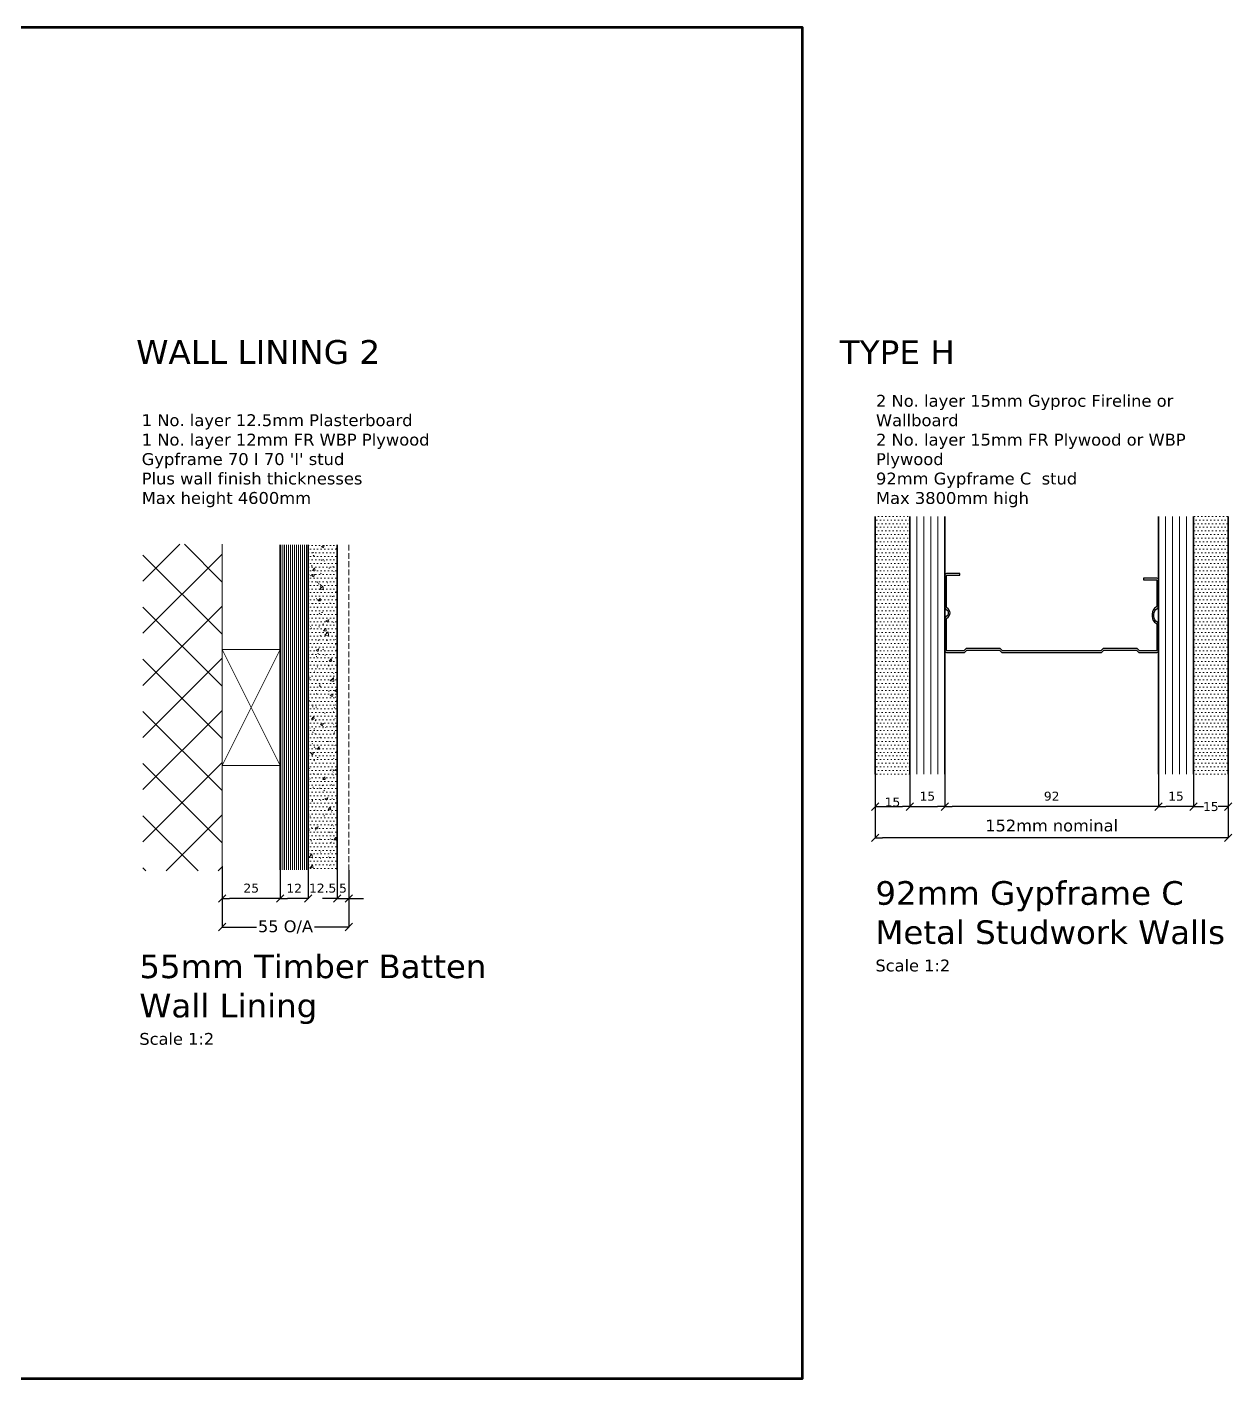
# Model space of a CAD drawing. Header units: millimetres. Extents: x -159872 to 386485, y -250577 to 158966.
# Drawn here: x -107662 to -107144, y 16843 to 17425 of the extents above; entities that cross this region are included whole.
import ezdxf

# ---------------------------------------------------------------- set-up
doc = ezdxf.new("R2010")
doc.units = ezdxf.units.MM
doc.header["$PDMODE"] = 1
doc.header["$PDSIZE"] = -2
doc.linetypes.add('VW-02 Medium Dashed', pattern=[3.527298, 2.469236, -1.058062])
doc.layers.get('0').update_dxf_attribs({"lineweight": 25})
for name, color, linetype, lineweight in [('LDS-details', 4, 'Continuous', 25), ('LDS-dimensions-1-2', 251, 'Continuous', 9), ('LDS-finishes-wall', 252, 'Continuous', 9), ('LDS-hatch_Hatch', 7, 'Continuous', 5), ('LDS-joinery general', 3, 'Continuous', 18), ('LDS-struct-new-walls', 6, 'Continuous', 35), ('LDS-text-1-2', 7, 'Continuous', 9)]:
    doc.layers.add(name, color=color, linetype=linetype, lineweight=lineweight)
doc.styles.add('Verdana', font='Verdana.ttf')
doc.dimstyles.new('keane-1-2', dxfattribs={"dimtxt": 2.541058, "dimasz": 3.181201, "dimexe": 0.05, "dimexo": 0.05, "dimgap": 0.05, "dimtad": 1, "dimtih": 1, "dimtoh": 1, "dimdec": 0, "dimdsep": 46, "dimtxsty": 'Verdana', "dimblk": 'VW_SLASH-3', "dimblk1": 'VW_SLASH-3', "dimblk2": 'VW_SLASH-3', "dimcen": 0, "dimazin": 0, "dimtfac": 1, "dimtdec": 0, "dimtix": 1, "dimtofl": 0, "dimtmove": 0, "dimatfit": 0, "dimldrblk": 'VW_SLASH-3', "dimfxl": 1, "dimfrac": 2, "dimtolj": 1, "dimarcsym": 0})
pattern_1 = [(180, (122858.9752, -93076.1713), (-0.78125, 1.5625), [0.01, -1.5525])]

# ---------------------------------------------------------------- blocks, each defined once
blk = doc.blocks.new('VW_SLASH-3')
at = {"color": 0, "linetype": 'ByBlock', "lineweight": -2, "transparency": 16777216}
blk.add_line((0, 0), (-1, 0), dxfattribs=at)
at = {"color": 0, "linetype": 'Continuous', "lineweight": 5, "transparency": 16777216, "flags": 128}
blk.add_lwpolyline([(0.5, 0.5), (-0.5, -0.5)], dxfattribs=at)
blk = doc.blocks.new('*D31')
at = {"layer": 'Defpoints', "color": 0}
for p in [(-107267.23, 17103.5), (-107175.23, 17103.5), (-107267.23, 17089.52)]:
    blk.add_point(p, dxfattribs=at)
at = {"layer": 'LDS-dimensions-1-2', "color": 0, "lineweight": -2}
for p, q in [((-107267.23, 17103.45), (-107267.23, 17089.47)), ((-107175.23, 17103.45), (-107175.23, 17089.47)), ((-107178.41, 17089.52), (-107264.04, 17089.52))]:
    blk.add_line(p, q, dxfattribs=at)
at = {"layer": 'LDS-dimensions-1-2', "color": 0, "lineweight": -2, "xscale": 3.181201171875, "yscale": 3.181201171875, "zscale": 3.181201171875, "rotation": 180}
blk.add_blockref('VW_SLASH-3', (-107267.23, 17089.52), dxfattribs=at)
at = {"layer": 'LDS-dimensions-1-2', "color": 0, "lineweight": -2, "xscale": 3.181201171875, "yscale": 3.181201171875, "zscale": 3.181201171875}
blk.add_blockref('VW_SLASH-3', (-107175.23, 17089.52), dxfattribs=at)
at = {"layer": 'LDS-dimensions-1-2', "color": 0, "insert": (-107221.23, 17094.01), "char_height": 3.838, "attachment_point": 5, "style": 'Verdana'}
blk.add_mtext('\\A1;92', dxfattribs=at)
blk = doc.blocks.new('*D32')
at = {"layer": 'Defpoints', "color": 0}
for p in [(-107297.23, 17101), (-107145.23, 17103.5), (-107297.23, 17076.13)]:
    blk.add_point(p, dxfattribs=at)
at = {"layer": 'LDS-dimensions-1-2', "color": 0, "lineweight": -2}
for p, q in [((-107297.23, 17100.95), (-107297.23, 17076.08)), ((-107145.23, 17103.45), (-107145.23, 17076.08)), ((-107148.41, 17076.13), (-107294.04, 17076.13))]:
    blk.add_line(p, q, dxfattribs=at)
at = {"layer": 'LDS-dimensions-1-2', "color": 0, "lineweight": -2, "xscale": 3.181201171875, "yscale": 3.181201171875, "zscale": 3.181201171875, "rotation": 180}
blk.add_blockref('VW_SLASH-3', (-107297.23, 17076.13), dxfattribs=at)
at = {"layer": 'LDS-dimensions-1-2', "color": 0, "lineweight": -2, "xscale": 3.181201171875, "yscale": 3.181201171875, "zscale": 3.181201171875}
blk.add_blockref('VW_SLASH-3', (-107145.23, 17076.13), dxfattribs=at)
at = {"layer": 'LDS-dimensions-1-2', "color": 0, "insert": (-107221.23, 17081.34), "char_height": 5.0821, "attachment_point": 5, "style": 'Verdana'}
blk.add_mtext('\\A1;152mm nominal', dxfattribs=at)
blk = doc.blocks.new('*D33')
at = {"layer": 'Defpoints', "color": 0}
for p in [(-107282.23, 17103.5), (-107267.23, 17103.5), (-107267.23, 17089.52)]:
    blk.add_point(p, dxfattribs=at)
at = {"layer": 'LDS-dimensions-1-2', "color": 0, "lineweight": -2}
for p, q in [((-107282.23, 17103.45), (-107282.23, 17089.47)), ((-107267.23, 17103.45), (-107267.23, 17089.47)), ((-107279.04, 17089.52), (-107270.41, 17089.52))]:
    blk.add_line(p, q, dxfattribs=at)
at = {"layer": 'LDS-dimensions-1-2', "color": 0, "lineweight": -2, "xscale": 3.181201171875, "yscale": 3.181201171875, "zscale": 3.181201171875, "rotation": 180}
blk.add_blockref('VW_SLASH-3', (-107282.23, 17089.52), dxfattribs=at)
at = {"layer": 'LDS-dimensions-1-2', "color": 0, "lineweight": -2, "xscale": 3.181201171875, "yscale": 3.181201171875, "zscale": 3.181201171875}
blk.add_blockref('VW_SLASH-3', (-107267.23, 17089.52), dxfattribs=at)
at = {"layer": 'LDS-dimensions-1-2', "color": 0, "insert": (-107274.73, 17093.98), "char_height": 3.838, "attachment_point": 5, "style": 'Verdana'}
blk.add_mtext('\\A1;15', dxfattribs=at)
blk = doc.blocks.new('*D34')
at = {"layer": 'Defpoints', "color": 0}
for p in [(-107297.23, 17103.5), (-107282.23, 17103.5), (-107282.23, 17089.52)]:
    blk.add_point(p, dxfattribs=at)
at = {"layer": 'LDS-dimensions-1-2', "color": 0, "lineweight": -2}
for p, q in [((-107297.23, 17103.45), (-107297.23, 17089.47)), ((-107282.23, 17103.45), (-107282.23, 17089.47)), ((-107294.04, 17089.52), (-107285.41, 17089.52))]:
    blk.add_line(p, q, dxfattribs=at)
at = {"layer": 'LDS-dimensions-1-2', "color": 0, "lineweight": -2, "xscale": 3.181201171875, "yscale": 3.181201171875, "zscale": 3.181201171875, "rotation": 180}
blk.add_blockref('VW_SLASH-3', (-107297.23, 17089.52), dxfattribs=at)
at = {"layer": 'LDS-dimensions-1-2', "color": 0, "lineweight": -2, "xscale": 3.181201171875, "yscale": 3.181201171875, "zscale": 3.181201171875}
blk.add_blockref('VW_SLASH-3', (-107282.23, 17089.52), dxfattribs=at)
at = {"layer": 'LDS-dimensions-1-2', "color": 0, "insert": (-107289.73, 17091.48), "char_height": 3.838, "attachment_point": 5, "style": 'Verdana'}
blk.add_mtext('\\A1;15', dxfattribs=at)
blk = doc.blocks.new('*D35')
at = {"layer": 'Defpoints', "color": 0}
for p in [(-107175.23, 17103.5), (-107160.23, 17103.5), (-107175.23, 17089.52)]:
    blk.add_point(p, dxfattribs=at)
at = {"layer": 'LDS-dimensions-1-2', "color": 0, "lineweight": -2}
for p, q in [((-107175.23, 17103.45), (-107175.23, 17089.47)), ((-107160.23, 17103.45), (-107160.23, 17089.47)), ((-107163.41, 17089.52), (-107172.04, 17089.52))]:
    blk.add_line(p, q, dxfattribs=at)
at = {"layer": 'LDS-dimensions-1-2', "color": 0, "lineweight": -2, "xscale": 3.181201171875, "yscale": 3.181201171875, "zscale": 3.181201171875, "rotation": 180}
blk.add_blockref('VW_SLASH-3', (-107175.23, 17089.52), dxfattribs=at)
at = {"layer": 'LDS-dimensions-1-2', "color": 0, "lineweight": -2, "xscale": 3.181201171875, "yscale": 3.181201171875, "zscale": 3.181201171875}
blk.add_blockref('VW_SLASH-3', (-107160.23, 17089.52), dxfattribs=at)
at = {"layer": 'LDS-dimensions-1-2', "color": 0, "insert": (-107167.73, 17093.98), "char_height": 3.838, "attachment_point": 5, "style": 'Verdana'}
blk.add_mtext('\\A1;15', dxfattribs=at)
blk = doc.blocks.new('*D36')
at = {"layer": 'Defpoints', "color": 0}
for p in [(-107160.23, 17103.5), (-107145.23, 17103.5), (-107160.23, 17089.52)]:
    blk.add_point(p, dxfattribs=at)
at = {"layer": 'LDS-dimensions-1-2', "color": 0, "lineweight": -2}
for p, q in [((-107160.23, 17103.45), (-107160.23, 17089.47)), ((-107145.23, 17103.45), (-107145.23, 17089.47)), ((-107157.04, 17089.52), (-107155.93, 17089.52)), ((-107148.41, 17089.52), (-107149.52, 17089.52))]:
    blk.add_line(p, q, dxfattribs=at)
at = {"layer": 'LDS-dimensions-1-2', "color": 0, "lineweight": -2, "xscale": 3.181201171875, "yscale": 3.181201171875, "zscale": 3.181201171875, "rotation": 180}
blk.add_blockref('VW_SLASH-3', (-107160.23, 17089.52), dxfattribs=at)
at = {"layer": 'LDS-dimensions-1-2', "color": 0, "lineweight": -2, "xscale": 3.181201171875, "yscale": 3.181201171875, "zscale": 3.181201171875}
blk.add_blockref('VW_SLASH-3', (-107145.23, 17089.52), dxfattribs=at)
at = {"layer": 'LDS-dimensions-1-2', "color": 0, "insert": (-107152.73, 17089.52), "char_height": 3.838, "attachment_point": 5, "style": 'Verdana'}
blk.add_mtext('\\A1;15', dxfattribs=at)
blk = doc.blocks.new('*D318')
at = {"layer": 'Defpoints', "color": 0}
for p in [(-107578.21, 17063.91), (-107553.21, 17062.28), (-107578.21, 17049.93)]:
    blk.add_point(p, dxfattribs=at)
at = {"layer": 'LDS-dimensions-1-2', "color": 0, "lineweight": -2}
for p, q in [((-107578.21, 17063.86), (-107578.21, 17049.88)), ((-107553.21, 17062.23), (-107553.21, 17049.88)), ((-107556.39, 17049.93), (-107575.03, 17049.93))]:
    blk.add_line(p, q, dxfattribs=at)
at = {"layer": 'LDS-dimensions-1-2', "color": 0, "lineweight": -2, "xscale": 3.181201171875, "yscale": 3.181201171875, "zscale": 3.181201171875, "rotation": 180}
blk.add_blockref('VW_SLASH-3', (-107578.21, 17049.93), dxfattribs=at)
at = {"layer": 'LDS-dimensions-1-2', "color": 0, "lineweight": -2, "xscale": 3.181201171875, "yscale": 3.181201171875, "zscale": 3.181201171875}
blk.add_blockref('VW_SLASH-3', (-107553.21, 17049.93), dxfattribs=at)
at = {"layer": 'LDS-dimensions-1-2', "color": 0, "insert": (-107565.71, 17054.42), "char_height": 3.838, "attachment_point": 5, "style": 'Verdana'}
blk.add_mtext('\\A1;25', dxfattribs=at)
blk = doc.blocks.new('*D319')
at = {"layer": 'Defpoints', "color": 0}
for p in [(-107578.21, 17061.85), (-107523.71, 17062.28), (-107578.21, 17037.7)]:
    blk.add_point(p, dxfattribs=at)
at = {"layer": 'LDS-dimensions-1-2', "color": 0, "lineweight": -2}
for p, q in [((-107578.21, 17061.8), (-107578.21, 17037.65)), ((-107523.71, 17062.23), (-107523.71, 17037.65)), ((-107575.03, 17037.7), (-107563.4, 17037.7)), ((-107526.89, 17037.7), (-107538.53, 17037.7))]:
    blk.add_line(p, q, dxfattribs=at)
at = {"layer": 'LDS-dimensions-1-2', "color": 0, "lineweight": -2, "xscale": 3.181201171875, "yscale": 3.181201171875, "zscale": 3.181201171875, "rotation": 180}
blk.add_blockref('VW_SLASH-3', (-107578.21, 17037.7), dxfattribs=at)
at = {"layer": 'LDS-dimensions-1-2', "color": 0, "lineweight": -2, "xscale": 3.181201171875, "yscale": 3.181201171875, "zscale": 3.181201171875}
blk.add_blockref('VW_SLASH-3', (-107523.71, 17037.7), dxfattribs=at)
at = {"layer": 'LDS-dimensions-1-2', "color": 0, "insert": (-107550.96, 17037.7), "char_height": 5.082, "attachment_point": 5, "style": 'Verdana'}
blk.add_mtext('\\A1;55 O/A', dxfattribs=at)
blk = doc.blocks.new('*D320')
at = {"layer": 'Defpoints', "color": 0}
for p in [(-107553.21, 17063.91), (-107541.21, 17063.91), (-107553.21, 17049.93)]:
    blk.add_point(p, dxfattribs=at)
at = {"layer": 'LDS-dimensions-1-2', "color": 0, "lineweight": -2}
for p, q in [((-107553.21, 17063.86), (-107553.21, 17049.88)), ((-107541.21, 17063.86), (-107541.21, 17049.88)), ((-107544.39, 17049.93), (-107550.03, 17049.93))]:
    blk.add_line(p, q, dxfattribs=at)
at = {"layer": 'LDS-dimensions-1-2', "color": 0, "lineweight": -2, "xscale": 3.181201171875, "yscale": 3.181201171875, "zscale": 3.181201171875, "rotation": 180}
blk.add_blockref('VW_SLASH-3', (-107553.21, 17049.93), dxfattribs=at)
at = {"layer": 'LDS-dimensions-1-2', "color": 0, "lineweight": -2, "xscale": 3.181201171875, "yscale": 3.181201171875, "zscale": 3.181201171875}
blk.add_blockref('VW_SLASH-3', (-107541.21, 17049.93), dxfattribs=at)
at = {"layer": 'LDS-dimensions-1-2', "color": 0, "insert": (-107547.21, 17054.38), "char_height": 3.838, "attachment_point": 5, "style": 'Verdana'}
blk.add_mtext('\\A1;12', dxfattribs=at)
blk = doc.blocks.new('*D321')
at = {"layer": 'Defpoints', "color": 0}
for p in [(-107541.21, 17063.91), (-107528.71, 17063.91), (-107541.21, 17049.93)]:
    blk.add_point(p, dxfattribs=at)
at = {"layer": 'LDS-dimensions-1-2', "color": 0, "lineweight": -2}
for p, q in [((-107541.21, 17063.86), (-107541.21, 17049.88)), ((-107528.71, 17063.86), (-107528.71, 17049.88)), ((-107544.39, 17049.93), (-107547.58, 17049.93)), ((-107525.53, 17049.93), (-107522.35, 17049.93))]:
    blk.add_line(p, q, dxfattribs=at)
at = {"layer": 'LDS-dimensions-1-2', "color": 0, "lineweight": -2, "xscale": 3.181201171875, "yscale": 3.181201171875, "zscale": 3.181201171875}
blk.add_blockref('VW_SLASH-3', (-107541.21, 17049.93), dxfattribs=at)
at = {"layer": 'LDS-dimensions-1-2', "color": 0, "lineweight": -2, "xscale": 3.181201171875, "yscale": 3.181201171875, "zscale": 3.181201171875, "rotation": 180}
blk.add_blockref('VW_SLASH-3', (-107528.71, 17049.93), dxfattribs=at)
at = {"layer": 'LDS-dimensions-1-2', "color": 0, "insert": (-107534.96, 17054.42), "char_height": 3.838, "attachment_point": 5, "style": 'Verdana'}
blk.add_mtext('\\A1;12.5', dxfattribs=at)
blk = doc.blocks.new('Group-120')
at = {"layer": 'LDS-joinery general', "color": 8, "lineweight": 9}
for p, q in [((-168251.73, 53614.69), (-168226.73, 53564.69)), ((-168251.73, 53564.69), (-168226.73, 53614.69))]:
    blk.add_line(p, q, dxfattribs=at)
at = {"layer": 'LDS-joinery general', "flags": 128}
blk.add_lwpolyline([(-168226.73, 53564.69), (-168226.73, 53614.69), (-168251.73, 53614.69), (-168251.73, 53564.69)], close=True, dxfattribs=at)
blk = doc.blocks.new('*D324')
at = {"layer": 'Defpoints', "color": 0}
for p in [(-107528.71, 17063.91), (-107523.71, 17062.28), (-107523.71, 17049.93)]:
    blk.add_point(p, dxfattribs=at)
at = {"layer": 'LDS-dimensions-1-2', "color": 0, "lineweight": -2}
for p, q in [((-107528.71, 17063.86), (-107528.71, 17049.88)), ((-107523.71, 17062.23), (-107523.71, 17049.88)), ((-107531.89, 17049.93), (-107535.08, 17049.93)), ((-107520.53, 17049.93), (-107517.35, 17049.93))]:
    blk.add_line(p, q, dxfattribs=at)
at = {"layer": 'LDS-dimensions-1-2', "color": 0, "lineweight": -2, "xscale": 3.181201171875, "yscale": 3.181201171875, "zscale": 3.181201171875}
blk.add_blockref('VW_SLASH-3', (-107528.71, 17049.93), dxfattribs=at)
at = {"layer": 'LDS-dimensions-1-2', "color": 0, "lineweight": -2, "xscale": 3.181201171875, "yscale": 3.181201171875, "zscale": 3.181201171875, "rotation": 180}
blk.add_blockref('VW_SLASH-3', (-107523.71, 17049.93), dxfattribs=at)
at = {"layer": 'LDS-dimensions-1-2', "color": 0, "insert": (-107526.21, 17054.38), "char_height": 3.838, "attachment_point": 5, "style": 'Verdana'}
blk.add_mtext('\\A1;5', dxfattribs=at)

msp = doc.modelspace()

# ---------------------------------------------------------------- hatches: boundary and pattern name
at = {"layer": 'LDS-hatch_Hatch', "linetype": 'Continuous', "lineweight": 9}
h = msp.add_hatch(dxfattribs=at)
h.set_pattern_fill('DOTS', color=253, style=0, pattern_type=2)
h.set_pattern_definition(pattern_1)
h.paths.add_polyline_path([(-107282.22585, 17214.48495), (-107297.22585, 17214.48495), (-107297.22585, 17103.50152), (-107282.22585, 17103.50152)])
h = msp.add_hatch(dxfattribs=at)
h.set_pattern_fill('DOTS', color=253, style=0, pattern_type=2)
h.set_pattern_definition(pattern_1)
h.paths.add_polyline_path([(-107160.22585, 17214.48495), (-107145.22585, 17214.48495), (-107145.22585, 17103.50152), (-107160.22585, 17103.50152)])
h = msp.add_hatch(dxfattribs=at)
h.set_pattern_fill('ANSI37', color=253, scale=0.1, style=0, pattern_type=2)
h.set_pattern_definition([(45, (-109862.99, 21469.079), (-11.22532, 11.22532), []), (135, (-109862.99, 21469.079), (-11.22532, -11.22532), [])])
h.paths.add_polyline_path([(-107612.28865, 17202.49488), (-107578.21268, 17202.49488), (-107578.21268, 17061.85033), (-107612.28865, 17061.85033)])
at = {"layer": 'LDS-hatch_Hatch', "linetype": 'Continuous', "lineweight": 5}
h = msp.add_hatch(dxfattribs=at)
h.set_pattern_fill('Sht Metal Corrugated Vert HF', style=0, pattern_type=2)
h.set_pattern_definition([(90, (60673.5132, -36457.5152), (-0.850011, 0), [])])
h.paths.add_polyline_path([(-107553.21268, 17202.19244), (-107541.21268, 17202.19244), (-107541.21268, 17062.27806), (-107553.21268, 17062.27806)])
h = msp.add_hatch(dxfattribs=at)
h.set_pattern_fill('03_   concrete', color=251, style=0, pattern_type=2)
h.set_pattern_definition([(50, (60673.513, -36457.515), (12.3999044, -1.08485107), [1.2965906, -14.2624969]), (-5, (60673.513, -36457.515), (-2.3987157, 13.0038036), [1.0372725, -11.4099975]), (100.4514, (60674.547, -36457.606), (10.0011979, 11.9189446), [1.1019324, -12.1212572]), (46.1842, (60673.513, -36454.058), (18.4503298, -2.861472), [1.944886, -21.3937453]), (96.6356, (60675.05, -36454.296), (16.158332, 16.840428), [1.6528987, -18.1818829]), (-8.8158, (60673.513, -36454.058), (16.1583189, 16.8404406), [1.5559087, -17.1149963]), (21, (60675.242, -36454.922), (10.3192545, -6.96042505), [1.2965906, -14.2624969]), (-34, (60675.242, -36454.922), (4.206405, 12.5363033), [1.0372725, -11.4099975]), (71.4514, (60676.102, -36455.502), (14.5256638, 5.5758669), [1.1019324, -12.1212572]), (37.5, (60673.5132, -36457.515), (0.21021806, 5.75502733), [0.17287875, -34.1349092]), (37.5, (60682.593, -36450.548), (0.21021806, 5.75502733), [0.17287875, -34.1349092]), (37.5, (60682.73, -36450.443), (0.21021806, 5.75502733), [0.17287875, -34.1349092]), (37.5, (60692.0564, -36443.2865), (0.21021806, 5.75502733), [0.17287875, -34.1349092]), (37.5, (60692.1936, -36443.1813), (0.21021806, 5.75502733), [0.17287875, -34.1349092]), (7.5, (60673.513, -36457.515), (4.54791328, 6.81854037), [0.17287875, -21.8086543]), (7.5, (60680.232, -36456.6307), (4.54791328, 6.81854037), [0.17287875, -21.8086543]), (7.5, (60680.4035, -36456.608), (4.54791328, 6.81854037), [0.17287875, -21.8086543]), (7.5, (60691.493, -36455.148), (4.54791328, 6.81854037), [0.17287875, -21.8086543]), (7.5, (60691.6645, -36455.1256), (4.54791328, 6.81854037), [0.17287875, -21.8086543]), (-32.5, (60669.658, -36457.515), (9.22865555, -0.3899258), [0.17287875, -35.5265831]), (-32.5, (60673.449, -36459.9303), (9.22865555, -0.3899258), [0.17287875, -35.5265831]), (-32.5, (60673.5948, -36460.023), (9.22865555, -0.3899258), [0.17287875, -35.5265831]), (-32.5, (60685.1133, -36467.3613), (9.22865555, -0.3899258), [0.17287875, -35.5265831]), (-32.5, (60685.259, -36467.454), (9.22865555, -0.3899258), [0.17287875, -35.5265831]), (-42.5, (60667.929, -36457.515), (10.0820496, 1.73060242), [0.1728787, -27.107388]), (-42.5, (60672.199, -36461.428), (10.0820496, 1.73060242), [0.1728787, -27.107388]), (-42.5, (60672.327, -36461.545), (10.0820496, 1.73060242), [0.1728787, -27.107388]), (-42.5, (60679.0565, -36467.7114), (10.0820496, 1.73060242), [0.1728787, -27.107388]), (-42.5, (60679.184, -36467.828), (10.0820496, 1.73060242), [0.1728787, -27.107388])])
h.paths.add_polyline_path([(-107528.71268, 17202.19244), (-107541.21268, 17202.19244), (-107541.21268, 17062.27806), (-107528.71268, 17062.27806)])
at = {"layer": 'LDS-hatch_Hatch', "linetype": 'Continuous', "lineweight": 9}
h = msp.add_hatch(dxfattribs=at)
h.set_pattern_fill('DOTS', color=253, style=0, pattern_type=2)
h.set_pattern_definition(pattern_1)
h.paths.add_polyline_path([(-107541.21268, 17202.19244), (-107528.71268, 17202.19244), (-107528.71268, 17062.27806), (-107541.21268, 17062.27806)])

# ---------------------------------------------------------------- linework, layer by layer
at = {"layer": 'LDS-details', "color": 1, "linetype": 'Continuous', "lineweight": 70, "transparency": 33554687, "flags": 128}
msp.add_lwpolyline([(-109263.01925, 17425.13827), (-107328.56283, 17425.13827), (-107328.56283, 16843.13827), (-109263.01925, 16843.13827)], close=True, dxfattribs=at)
at = {"layer": 'LDS-details', "flags": 128}
msp.add_lwpolyline([(-107266.27246, 17175.10789, -0.270565627), (-107266.47585, 17175.45624), (-107266.47585, 17188.93719, -0.414213562), (-107266.27585, 17189.13719), (-107260.72585, 17189.13719), (-107260.72585, 17189.88719), (-107266.47585, 17189.88719, 0.414213562), (-107267.22585, 17189.13719), (-107267.22585, 17175.45624, 0.270565627), (-107266.6411, 17174.45475, -0.583874208), (-107266.6411, 17171.31964, 0.270565627), (-107267.22585, 17170.31814), (-107267.22585, 17156.63719, 0.414213562), (-107266.47585, 17155.88719), (-107258.72585, 17155.88719), (-107257.72585, 17156.88719), (-107243.72585, 17156.88719), (-107242.72585, 17155.88719), (-107199.72585, 17155.88719), (-107198.72585, 17156.88719), (-107184.72585, 17156.88719), (-107183.72585, 17155.88719), (-107175.97585, 17155.88719, 0.414213562), (-107175.22585, 17156.63719), (-107175.22585, 17167.95208, 0.269904288), (-107175.80812, 17168.95217, -0.269904288), (-107177.22585, 17171.38719), (-107177.22585, 17172.38719, -0.269904288), (-107175.80812, 17174.82221, 0.269904288), (-107175.22585, 17175.8223), (-107175.22585, 17187.13719, 0.414213562), (-107175.97585, 17187.88719), (-107181.72585, 17187.88719), (-107181.72585, 17187.13719), (-107176.17585, 17187.13719, -0.414213562), (-107175.97585, 17186.93719), (-107175.97585, 17175.8223, -0.269904288), (-107176.17838, 17175.47444, 0.269904288), (-107177.97585, 17172.38719), (-107177.97585, 17171.38719, 0.269904288), (-107176.17838, 17168.29994, -0.269904288), (-107175.97585, 17167.95208), (-107175.97585, 17156.83719, -0.414213562), (-107176.17585, 17156.63719), (-107183.41519, 17156.63719), (-107184.41519, 17157.63719), (-107199.03651, 17157.63719), (-107200.03651, 17156.63719), (-107242.41519, 17156.63719), (-107243.41519, 17157.63719), (-107258.03651, 17157.63719), (-107259.03651, 17156.63719), (-107266.27585, 17156.63719, -0.414213562), (-107266.47585, 17156.83719), (-107266.47585, 17170.31814, -0.270565627), (-107266.27246, 17170.66649, 0.583874208), (-107266.27246, 17175.10789)], format="xyb", dxfattribs=at)
at = {"layer": 'LDS-finishes-wall', "linetype": 'VW-02 Medium Dashed', "lineweight": 18}
msp.add_line((-107523.71268, 17202.19244), (-107523.71268, 17062.27806), dxfattribs=at)
at = {"layer": 'LDS-struct-new-walls'}
for p, q in [((-107297.22585, 17103.50152), (-107297.22585, 17214.48495)), ((-107282.22585, 17103.50152), (-107282.22585, 17214.48495)), ((-107267.22585, 17103.50152), (-107267.22585, 17214.48495)), ((-107175.22585, 17103.50152), (-107175.22585, 17214.48495)), ((-107160.22585, 17103.50152), (-107160.22585, 17214.48495)), ((-107145.22585, 17103.50152), (-107145.22585, 17214.48495)), ((-107553.21268, 17062.27806), (-107553.21268, 17202.19244)), ((-107553.21268, 17062.27806), (-107553.21268, 17202.19244)), ((-107541.21268, 17062.27806), (-107541.21268, 17202.19244)), ((-107528.71268, 17062.27806), (-107528.71268, 17202.19244))]:
    msp.add_line(p, q, dxfattribs=at)
at = {"layer": 'LDS-struct-new-walls', "color": 9, "lineweight": 9}
for p, q in [((-107279.22585, 17103.50152), (-107279.22585, 17214.48495)), ((-107276.22585, 17103.50152), (-107276.22585, 17214.48495)), ((-107273.22585, 17103.50152), (-107273.22585, 17214.48495)), ((-107270.22585, 17103.50152), (-107270.22585, 17214.48495)), ((-107172.22585, 17103.50152), (-107172.22585, 17214.48495)), ((-107169.22585, 17103.50152), (-107169.22585, 17214.48495)), ((-107166.22585, 17103.50152), (-107166.22585, 17214.48495)), ((-107163.22585, 17103.50152), (-107163.22585, 17214.48495))]:
    msp.add_line(p, q, dxfattribs=at)
at = {"layer": 'LDS-struct-new-walls', "color": 8, "lineweight": 9}
msp.add_line((-107578.21268, 17061.85033), (-107578.21268, 17202.49488), dxfattribs=at)
msp.add_line((-107578.21268, 17061.85033), (-107578.21268, 17202.49488), dxfattribs=at)
at = {"layer": 'LDS-struct-new-walls', "color": 5, "lineweight": 18}
msp.add_line((-107553.21268, 17172.20907), (-107553.21268, 17083.6), dxfattribs=at)

# ---------------------------------------------------------------- block references
at = {"layer": 'LDS-struct-new-walls', "color": 7}
msp.add_blockref('Group-120', (60673.51323, -36457.51522), dxfattribs=at)

# ---------------------------------------------------------------- texts
at = {"layer": 'LDS-text-1-2', "color": 7, "insert": (-107615.20926, 17285.15835), "char_height": 10.2342303, "attachment_point": 4, "line_spacing_factor": 0.490519, "style": 'Verdana'}
msp.add_mtext('WALL LINING 2', dxfattribs=at)
at = {"layer": 'LDS-text-1-2', "color": 7, "attachment_point": 4, "style": 'Verdana'}
for s, insert, char_height, width, line_spacing_factor in [('TYPE H', (-107312.40262, 17285.15835), 10.23423, 80, 0.490519), ('2 No. layer 15mm Gyproc Fireline or Wallboard\\P2 No. layer 15mm FR Plywood or WBP Plywood\\P92mm Gypframe C  stud\\PMax 3800mm high', (-107296.83598, 17242.58482), 5.1171152, 146.2930235, 0.981037), ("1 No. layer 12.5mm Plasterboard\\P1 No. layer 12mm FR WBP Plywood\\PGypframe 70 I 70 'I' stud\\PPlus wall finish thicknesses\\PMax height 4600mm", (-107612.83805, 17238.41815), 5.1171152, 203.2666822, 0.981037), ('{\\H2x;92mm Gypframe C\\PMetal Studwork Walls\\P}Scale 1:2', (-107297.07473, 17037.96933), 5.0821168, 151.309482, 0.996734), ('{\\H2x;55mm Timber Batten Wall Lining\\P}Scale 1:2', (-107613.84452, 17006.38185), 5.0821168, 151.309482, 0.996734)]:
    msp.add_mtext(s, dxfattribs=dict(at, insert=insert, char_height=char_height, width=width, line_spacing_factor=line_spacing_factor))

# ---------------------------------------------------------------- dimensions: what is measured, and where the dimension line sits
at = {"layer": 'LDS-dimensions-1-2', "color": 251}
for base, p1, p2, text, override, picture, middle in [((-107297.22585, 17076.13285), (-107145.22585, 17103.50152), (-107297.22585, 17101.00152), '152mm nominal', {"dimtxt": 5.082117, "dimgap": 2.5, "dimtih": 0, "dimtoh": 0, "dimpost": '<>', "dimtxsty": 'Verdana', "dimtmove": 2}, '*D32', (-107221.22585, 17081.34116)), ((-107541.21268, 17049.92552), (-107528.71268, 17063.9116), (-107541.21268, 17063.9116), '12.5', {"dimtxt": 3.837836, "dimgap": 2.5, "dimtih": 0, "dimtoh": 0, "dimpost": '<>', "dimtxsty": 'Verdana', "dimtmove": 2}, '*D321', (-107534.96268, 17054.42434))]:
    dim = msp.add_linear_dim(base=base, p1=p1, p2=p2, text=text, dimstyle='keane-1-2', override=override, dxfattribs=at)
    dim.commit()
    dim.dimension.update_dxf_attribs({"geometry": picture, "text_midpoint": middle})
for base, p1, p2, text, override, picture, middle in [((-107282.22585, 17089.51545), (-107297.22585, 17103.50152), (-107282.22585, 17103.50152), '15', {"dimtxt": 3.837836, "dimgap": 3.72039e-15, "dimtih": 0, "dimtoh": 0, "dimpost": '<>', "dimtxsty": 'Verdana'}, '*D34', (-107289.72585, 17089.51545)), ((-107160.22585, 17089.51545), (-107145.22585, 17103.50152), (-107160.22585, 17103.50152), '15', {"dimtxt": 3.837836, "dimgap": 0.396875, "dimtad": 0, "dimtih": 0, "dimtoh": 0, "dimpost": '<>', "dimtxsty": 'Verdana'}, '*D36', (-107152.72585, 17089.51545)), ((-107578.21268, 17037.7043), (-107523.71268, 17062.27806), (-107578.21268, 17061.85033), '55 O/A', {"dimtxt": 5.082117, "dimgap": 0.396875, "dimtad": 0, "dimtih": 0, "dimtoh": 0, "dimpost": '<>', "dimtxsty": 'Verdana'}, '*D319', (-107550.96268, 17037.7043))]:
    dim = msp.add_linear_dim(base=base, p1=p1, p2=p2, text=text, dimstyle='keane-1-2', override=override, dxfattribs=at)
    dim.commit()
    dim.dimension.update_dxf_attribs({"geometry": picture, "text_midpoint": middle, "dimtype": 160})
for base, p1, p2, picture, middle in [((-107267.22585, 17089.51545), (-107282.22585, 17103.50152), (-107267.22585, 17103.50152), '*D33', (-107274.72585, 17093.98076)), ((-107267.22585, 17089.51545), (-107175.22585, 17103.50152), (-107267.22585, 17103.50152), '*D31', (-107221.22585, 17094.01169)), ((-107175.22585, 17089.51545), (-107160.22585, 17103.50152), (-107175.22585, 17103.50152), '*D35', (-107167.72585, 17093.98076)), ((-107578.21268, 17049.92552), (-107553.21268, 17062.27806), (-107578.21268, 17063.9116), '*D318', (-107565.71268, 17054.42434)), ((-107553.21268, 17049.92552), (-107541.21268, 17063.9116), (-107553.21268, 17063.9116), '*D320', (-107547.21268, 17054.38439)), ((-107523.71268, 17049.92552), (-107528.71268, 17063.9116), (-107523.71268, 17062.27806), '*D324', (-107526.21268, 17054.38439))]:
    dim = msp.add_linear_dim(base=base, p1=p1, p2=p2, dimstyle='keane-1-2', override={"dimtxt": 3.837836, "dimgap": 2.5, "dimtih": 0, "dimtoh": 0, "dimpost": '<>', "dimtxsty": 'Verdana', "dimtmove": 2}, dxfattribs=at)
    dim.commit()
    dim.dimension.update_dxf_attribs({"geometry": picture, "text_midpoint": middle})

doc.saveas('drawing.dxf')
